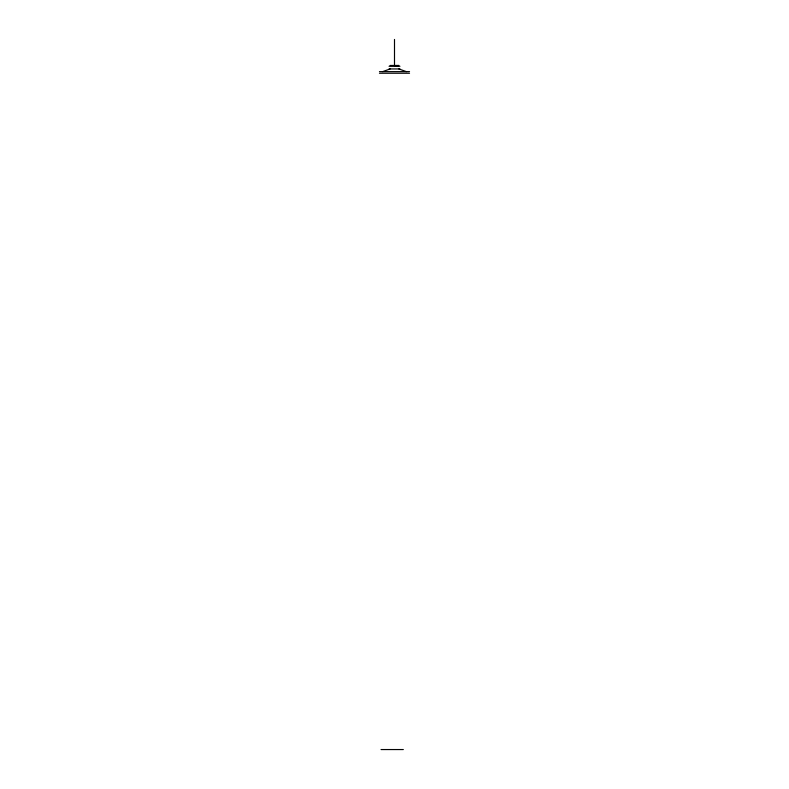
<?xml version="1.0" encoding="UTF-8"?>
<svg xmlns="http://www.w3.org/2000/svg" width="789" height="789" viewBox="0 0 789 789"><rect width="100%" height="100%" fill="white"/><g stroke="black" fill="none" stroke-linecap="round" stroke-linejoin="round"><path stroke-width="1.18" d="M382.655 71.631L390.101 68.949M390.101 65.467L398.899 65.467M389.056 66.276L399.944 66.276M389.056 68.949L399.944 68.949M379.46 71.631L409.54 71.631M379.46 73.239L409.54 73.239M381.038 749.55L403.327 749.55M398.899 68.949L406.345 71.631M398.12 65.467L398.12 66.276M396.354 65.467L396.354 66.276M394.5 39.45L394.5 65.773"/></g></svg>
